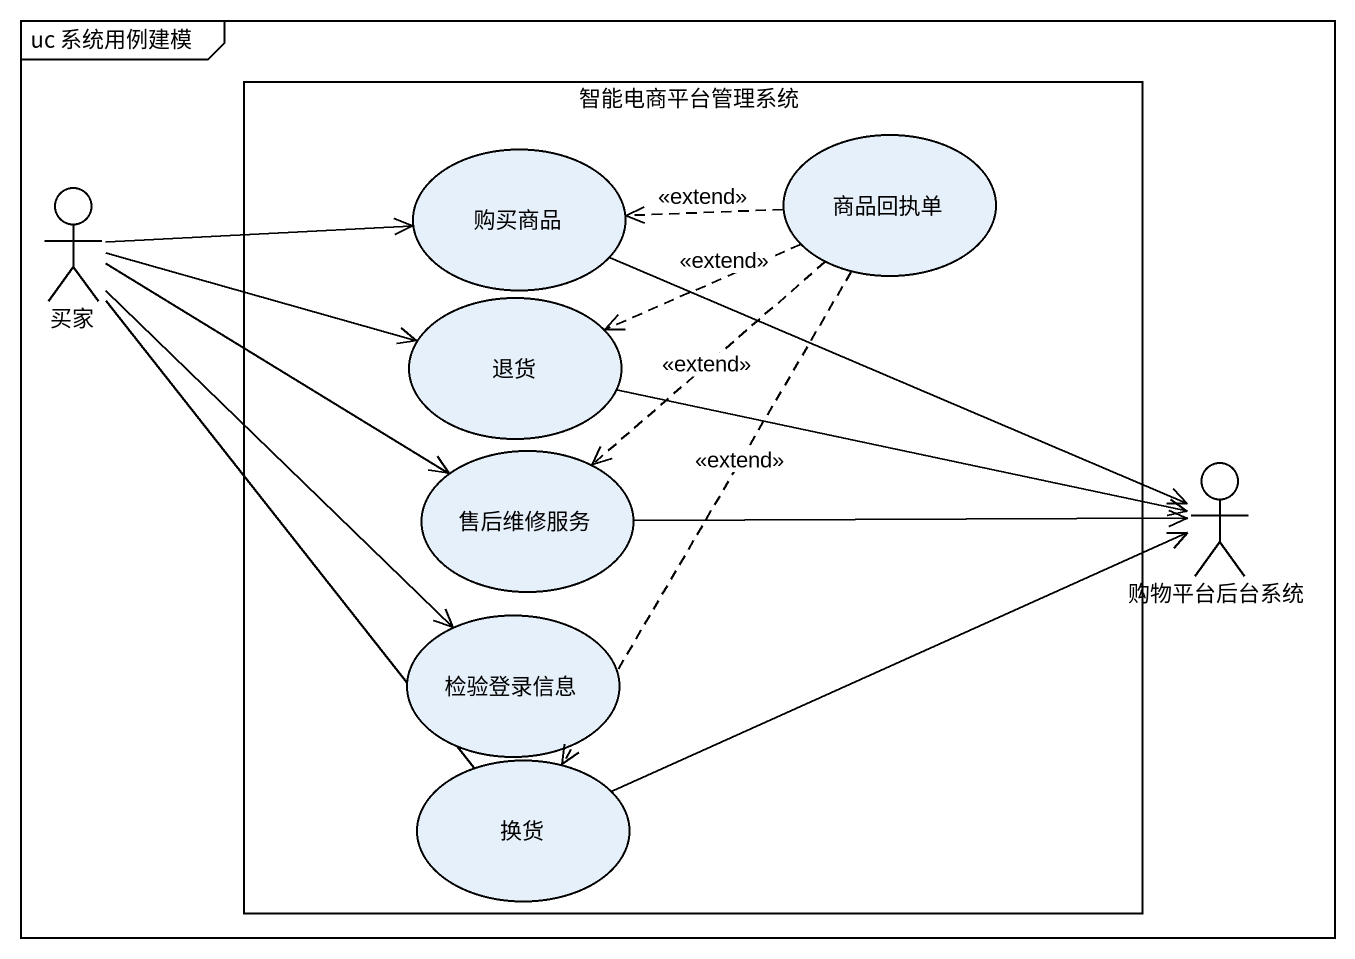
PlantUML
@startuml
mainframe uc 系统用例建模
rectangle 智能电商平台管理系统 {
  usecase 购买商品
  usecase 商品回执单
  usecase 退货
  usecase 售后维修服务
  usecase 检验登录信息
  usecase 换货
}
actor 买家
actor 购物平台后台系统
商品回执单 .left.> 购买商品 : <<extend>>
商品回执单 .left.> 退货 : <<extend>>
商品回执单 ..> 售后维修服务 : <<extend>>
商品回执单 ..> 换货 : <<extend>>
买家 -right-> 购买商品
买家 -right-> 退货
买家 -right-> 售后维修服务
买家 --> 检验登录信息
买家 -- 换货
购物平台后台系统 <-left- 购买商品
购物平台后台系统 <-left- 退货
购物平台后台系统 <-left- 售后维修服务
购物平台后台系统 <-left- 换货
@enduml
